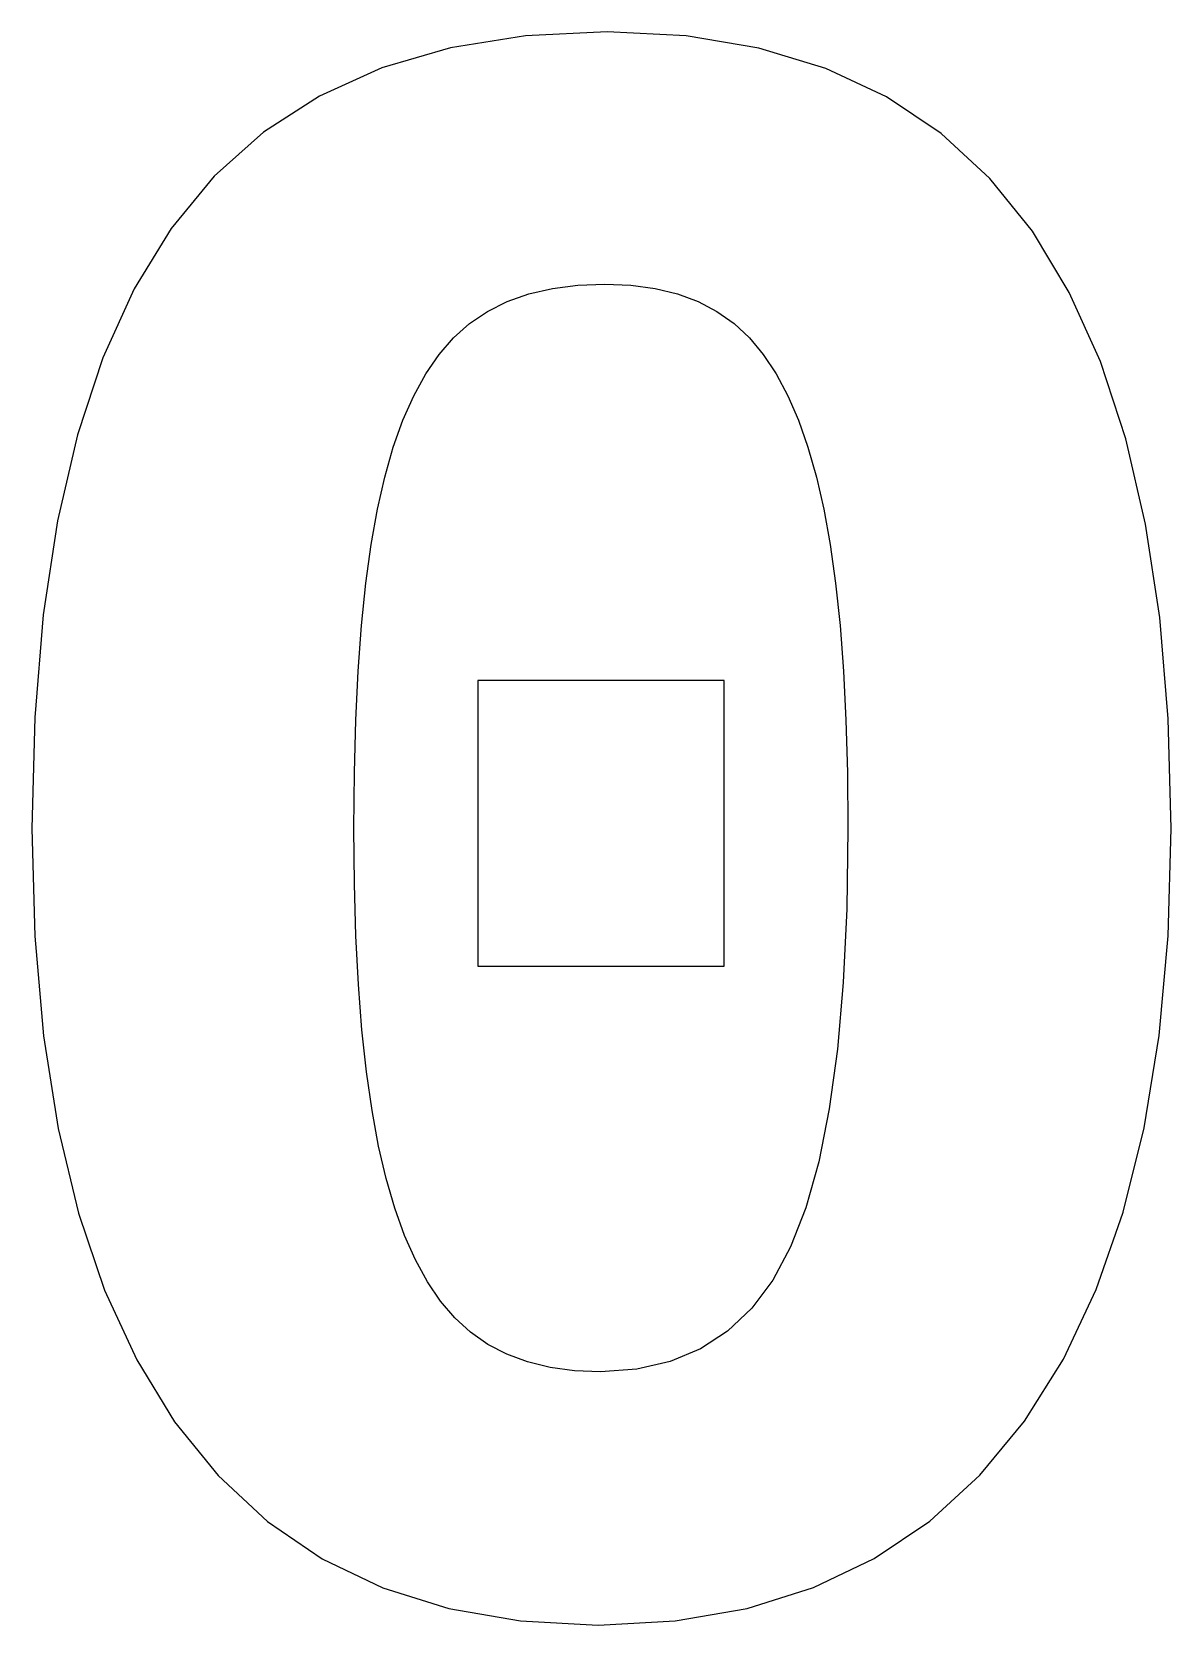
# Model space of a CAD drawing. Header units: metres. Extents: x -18.7 to 19.7, y -57.5 to -3.8.
import ezdxf

# ---------------------------------------------------------------- set-up
doc = ezdxf.new("R2010")
doc.units = ezdxf.units.M

msp = doc.modelspace()

# ---------------------------------------------------------------- linework, layer by layer
for p, q in [((-2.02264, -3.90808), (-4.55756, -4.31395)), ((0.729156, -3.7728), (-2.02264, -3.90808)), ((3.38831, -3.91006), (0.729156, -3.7728)), ((5.84393, -4.32185), (3.38831, -3.91006)), ((-4.55756, -4.31395), (-6.87555, -4.99039)), ((8.09604, -5.00816), (5.84393, -4.32185)), ((-6.87555, -4.99039), (-8.97665, -5.93739)), ((10.1446, -5.96902), (8.09604, -5.00816)), ((-8.97665, -5.93739), (-10.8609, -7.15498)), ((11.9897, -7.20442), (10.1446, -5.96902)), ((-10.8609, -7.15498), (-12.5282, -8.64314)), ((13.6312, -8.71434), (11.9897, -7.20442)), ((-12.5282, -8.64314), (-13.9785, -10.4019)), ((15.0692, -10.4988), (13.6312, -8.71434)), ((-13.9785, -10.4019), (-15.2245, -12.4383)), ((16.3102, -12.5568), (15.0692, -10.4988)), ((-1.12169, -12.4249), (-0.266586, -12.3137)), ((-0.266586, -12.3137), (0.651627, -12.2766)), ((0.651627, -12.2766), (1.52728, -12.3137)), ((1.52728, -12.3137), (2.34297, -12.4249)), ((-15.2245, -12.4383), (-16.2787, -14.7595)), ((-3.30829, -13.2034), (-2.64253, -12.8698)), ((-2.64253, -12.8698), (-1.91367, -12.6103)), ((-1.91367, -12.6103), (-1.12169, -12.4249)), ((2.34297, -12.4249), (3.09868, -12.6103)), ((3.09868, -12.6103), (3.7944, -12.8698)), ((3.7944, -12.8698), (4.43015, -13.2034)), ((17.3602, -14.8878), (16.3102, -12.5568)), ((-3.91092, -13.6113), (-3.30829, -13.2034)), ((4.43015, -13.2034), (5.00592, -13.6113)), ((-4.45042, -14.0932), (-3.91092, -13.6113)), ((5.00592, -13.6113), (5.52171, -14.0932)), ((-4.93828, -14.656), (-4.45042, -14.0932)), ((5.52171, -14.0932), (5.98953, -14.656)), ((-16.2787, -14.7595), (-17.1413, -17.3654)), ((-5.38593, -15.3064), (-4.93828, -14.656)), ((5.98953, -14.656), (6.42105, -15.3064)), ((18.2193, -17.4917), (17.3602, -14.8878)), ((-5.79337, -16.0443), (-5.38593, -15.3064)), ((6.42105, -15.3064), (6.81628, -16.0443)), ((-6.16061, -16.8699), (-5.79337, -16.0443)), ((6.81628, -16.0443), (7.17522, -16.8699)), ((-6.48766, -17.783), (-6.16061, -16.8699)), ((7.17522, -16.8699), (7.49786, -17.783)), ((-17.1413, -17.3654), (-17.8122, -20.2561)), ((18.8875, -20.3686), (18.2193, -17.4917)), ((-6.77449, -18.7836), (-6.48766, -17.783)), ((7.49786, -17.783), (7.78421, -18.7836)), ((-7.02112, -19.8719), (-6.77449, -18.7836)), ((7.78421, -18.7836), (8.03427, -19.8719)), ((-7.23132, -21.0619), (-7.02112, -19.8719)), ((8.03427, -19.8719), (8.24977, -21.0619)), ((-17.8122, -20.2561), (-18.2914, -23.4316)), ((19.3648, -23.5184), (18.8875, -20.3686)), ((-7.40919, -22.3678), (-7.23132, -21.0619)), ((8.24977, -21.0619), (8.43211, -22.3678)), ((-7.55472, -23.7897), (-7.40919, -22.3678)), ((8.43211, -22.3678), (8.5813, -23.7897)), ((-18.2914, -23.4316), (-18.5789, -26.8919)), ((19.6512, -26.9412), (19.3648, -23.5184)), ((-7.66791, -25.3276), (-7.55472, -23.7897)), ((8.5813, -23.7897), (8.69733, -25.3276)), ((-7.74875, -26.9814), (-7.66791, -25.3276)), ((4.67184, -25.6505), (-3.63875, -25.6505)), ((-3.63875, -25.6505), (-3.63875, -35.275)), ((4.67184, -35.275), (4.67184, -25.6505)), ((8.69733, -25.3276), (8.78021, -26.9814)), ((-18.5789, -26.8919), (-18.6748, -30.6369)), ((-7.79726, -28.7512), (-7.74875, -26.9814)), ((8.78021, -26.9814), (8.82994, -28.7512)), ((19.7466, -30.6369), (19.6512, -26.9412)), ((-7.81343, -30.6369), (-7.79726, -28.7512)), ((8.82994, -28.7512), (8.84651, -30.6369)), ((-18.6748, -30.6369), (-18.5766, -34.2635)), ((-7.79646, -32.5024), (-7.81343, -30.6369)), ((8.84651, -30.6369), (8.80707, -33.3481)), ((19.6457, -34.2536), (19.7466, -30.6369)), ((-7.74559, -34.256), (-7.79646, -32.5024)), ((8.80707, -33.3481), (8.68874, -35.8275)), ((-18.5766, -34.2635), (-18.282, -37.6338)), ((-7.66078, -35.8975), (-7.74559, -34.256)), ((19.3427, -37.6164), (19.6457, -34.2536)), ((-3.63875, -35.275), (4.67184, -35.275)), ((-7.54205, -37.4271), (-7.66078, -35.8975)), ((8.68874, -35.8275), (8.4915, -38.0749)), ((-7.38942, -38.8447), (-7.54205, -37.4271)), ((-18.282, -37.6338), (-17.791, -40.7478)), ((8.4915, -38.0749), (8.21538, -40.0904)), ((18.8379, -40.7252), (19.3427, -37.6164)), ((-7.20285, -40.1502), (-7.38942, -38.8447)), ((-6.98236, -41.3438), (-7.20285, -40.1502)), ((8.21538, -40.0904), (7.86037, -41.874)), ((-17.791, -40.7478), (-17.1035, -43.6053)), ((18.1311, -43.58), (18.8379, -40.7252)), ((-6.72639, -42.437), (-6.98236, -41.3438)), ((7.86037, -41.874), (7.42645, -43.4257)), ((-6.43335, -43.4419), (-6.72639, -42.437)), ((-6.10326, -44.3585), (-6.43335, -43.4419)), ((7.42645, -43.4257), (6.91365, -44.7455)), ((-17.1035, -43.6053), (-16.2197, -46.2065)), ((17.2224, -46.1808), (18.1311, -43.58)), ((-5.73608, -45.1868), (-6.10326, -44.3585)), ((6.91365, -44.7455), (6.30934, -45.8632)), ((-5.33186, -45.9268), (-5.73608, -45.1868)), ((-4.89058, -46.5785), (-5.33186, -45.9268)), ((6.30934, -45.8632), (5.60092, -46.809)), ((16.1117, -48.5277), (17.2224, -46.1808)), ((-16.2197, -46.2065), (-15.1395, -48.5514)), ((-4.41223, -47.1418), (-4.89058, -46.5785)), ((-3.886, -47.6237), (-4.41223, -47.1418)), ((5.60092, -46.809), (4.78839, -47.5828)), ((-3.30141, -48.0316), (-3.886, -47.6237)), ((4.78839, -47.5828), (3.87175, -48.1846)), ((-2.65843, -48.3652), (-3.30141, -48.0316)), ((3.87175, -48.1846), (2.851, -48.6145)), ((-15.1395, -48.5514), (-13.8628, -50.6399)), ((-1.95709, -48.6247), (-2.65843, -48.3652)), ((-1.19737, -48.8101), (-1.95709, -48.6247)), ((-0.379288, -48.9213), (-1.19737, -48.8101)), ((1.72614, -48.8724), (0.497162, -48.9584)), ((2.851, -48.6145), (1.72614, -48.8724)), ((14.799, -50.6205), (16.1117, -48.5277)), ((0.497162, -48.9584), (-0.379288, -48.9213)), ((-13.8628, -50.6399), (-12.3928, -52.46)), ((13.2939, -52.4458), (14.799, -50.6205)), ((-12.3928, -52.46), (-10.7326, -54.0002)), ((11.6058, -53.9903), (13.2939, -52.4458)), ((-10.7326, -54.0002), (-8.88237, -55.2602)), ((9.7346, -55.2539), (11.6058, -53.9903)), ((-8.88237, -55.2602), (-6.84201, -56.2403)), ((7.6804, -56.2368), (9.7346, -55.2539)), ((-6.84201, -56.2403), (-4.61156, -56.9404)), ((5.44318, -56.9388), (7.6804, -56.2368)), ((-4.61156, -56.9404), (-2.19101, -57.3604)), ((3.02292, -57.36), (5.44318, -56.9388)), ((-2.19101, -57.3604), (0.419632, -57.5004)), ((0.419632, -57.5004), (3.02292, -57.36))]:
    msp.add_line(p, q)

doc.saveas('drawing.dxf')
